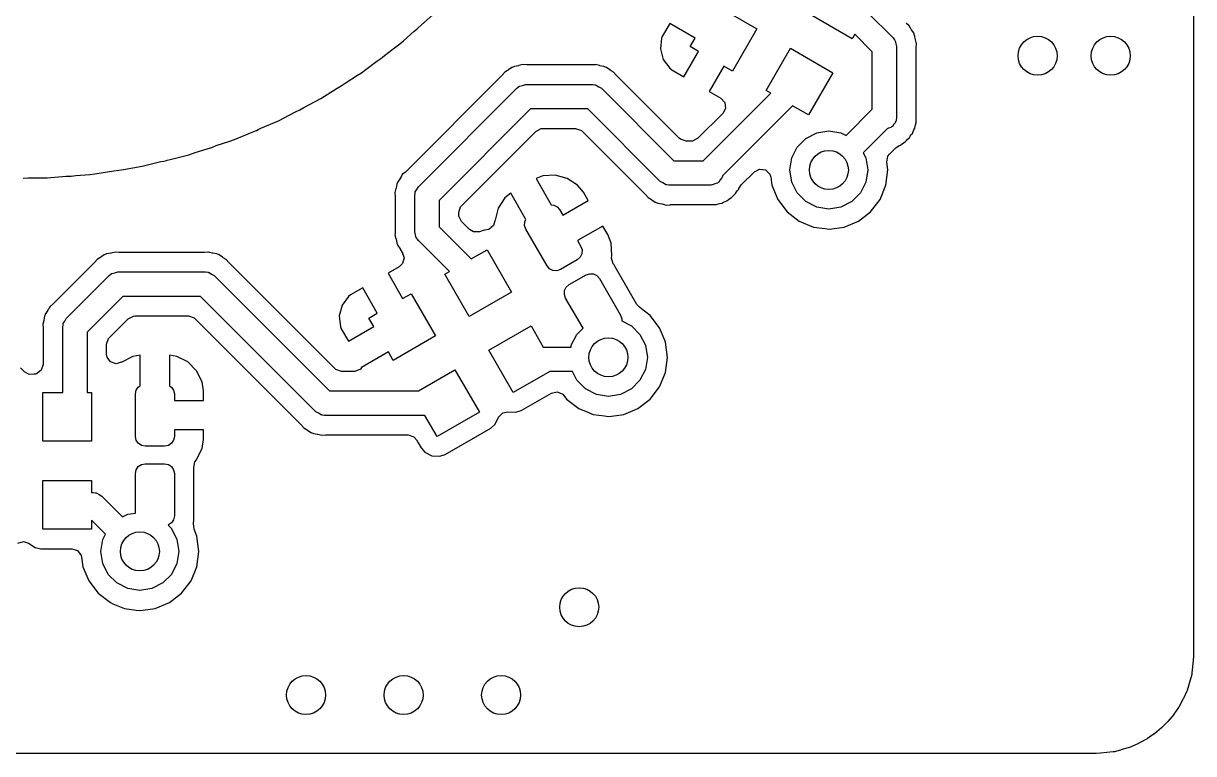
# Model space of a CAD drawing. Extents: x 2.677 to 3.622, y -2.835 to -1.89.
# Drawn here: x 3.1497 to 3.622, y -2.8346 to -2.5401 of the extents above; entities that cross this region are included whole.
import ezdxf

# ---------------------------------------------------------------- set-up
doc = ezdxf.new("R2010")
doc.units = 0
doc.header["$MEASUREMENT"] = 0
doc.layers.add('BLACK', color=7, linetype='CONTINUOUS')

msp = doc.modelspace()

# ---------------------------------------------------------------- linework, layer by layer
at = {"layer": 'BLACK', "linetype": 'CONTINUOUS'}
for p, q in [((3.62203, -1.92922), (3.62203, -2.79519)), ((3.31032, -2.5407), (3.31612, -2.53556)), ((3.42866, -2.53241), (3.44571, -2.54225)), ((3.48427, -2.54633), (3.46722, -2.53649)), ((3.49042, -2.53568), (3.50072, -2.54598)), ((3.30892, -2.54204), (3.31032, -2.5407)), ((3.41056, -2.54014), (3.40771, -2.54508)), ((3.42079, -2.54605), (3.41056, -2.54014)), ((3.50611, -2.54017), (3.50597, -2.54006)), ((3.50721, -2.5411), (3.50611, -2.54017)), ((3.50776, -2.54204), (3.50721, -2.5411)), ((3.50721, -2.5411), (3.50721, -2.5411)), ((3.30313, -2.54707), (3.30743, -2.54326)), ((3.30743, -2.54326), (3.30847, -2.54241)), ((3.30847, -2.54241), (3.30892, -2.54204)), ((3.30892, -2.54204), (3.30892, -2.54204)), ((3.30892, -2.54204), (3.30892, -2.54204)), ((3.40771, -2.54508), (3.40731, -2.54599)), ((3.44571, -2.54225), (3.43587, -2.5593)), ((3.48532, -2.5445), (3.48427, -2.54633)), ((3.49232, -2.5515), (3.48532, -2.5445)), ((3.50802, -2.5425), (3.50776, -2.54204)), ((3.50811, -2.54264), (3.50802, -2.5425)), ((3.50904, -2.54396), (3.50811, -2.54264)), ((3.50905, -2.54402), (3.50904, -2.54396)), ((3.50904, -2.54396), (3.50904, -2.54396)), ((3.50904, -2.54396), (3.50904, -2.54396)), ((3.50944, -2.54496), (3.50905, -2.54402)), ((3.50947, -2.54501), (3.50944, -2.54496)), ((3.50956, -2.54551), (3.50947, -2.54501)), ((3.50975, -2.5466), (3.50956, -2.54551)), ((3.29543, -2.55305), (3.29899, -2.55038)), ((3.29899, -2.55038), (3.30163, -2.5484)), ((3.30163, -2.5484), (3.30313, -2.54707)), ((3.30163, -2.5484), (3.30163, -2.5484)), ((3.30163, -2.5484), (3.30163, -2.5484)), ((3.40731, -2.54599), (3.40684, -2.55038)), ((3.40684, -2.55038), (3.40684, -2.55038)), ((3.40684, -2.55038), (3.40798, -2.55465)), ((3.40731, -2.54599), (3.40731, -2.54599)), ((3.41882, -2.54946), (3.42079, -2.54605)), ((3.42223, -2.55143), (3.41882, -2.54946)), ((3.44951, -2.56717), (3.45935, -2.55013)), ((3.45935, -2.55013), (3.4764, -2.55997)), ((3.50072, -2.54598), (3.50125, -2.54669)), ((3.50125, -2.54669), (3.50138, -2.5468)), ((3.50138, -2.5468), (3.50141, -2.5469)), ((3.50141, -2.5469), (3.50156, -2.5471)), ((3.50156, -2.5471), (3.50182, -2.54829)), ((3.50182, -2.54829), (3.50217, -2.54946)), ((3.50217, -2.54946), (3.50217, -2.57795)), ((3.50979, -2.54677), (3.50975, -2.5466)), ((3.51021, -2.54833), (3.50979, -2.54677)), ((3.51006, -2.55011), (3.51007, -2.54994)), ((3.51006, -2.57569), (3.51006, -2.55011)), ((3.51007, -2.54994), (3.51021, -2.54833)), ((3.28796, -2.55867), (3.29235, -2.55537)), ((3.29235, -2.55537), (3.29394, -2.55427)), ((3.29394, -2.55427), (3.2946, -2.55373)), ((3.29394, -2.55427), (3.29394, -2.55427)), ((3.29394, -2.55427), (3.29394, -2.55427)), ((3.2946, -2.55373), (3.29543, -2.55305)), ((3.40798, -2.55465), (3.41059, -2.55821)), ((3.41632, -2.56165), (3.42223, -2.55143)), ((3.49232, -2.57473), (3.49232, -2.5515)), ((3.28458, -2.56102), (3.28615, -2.56003)), ((3.28615, -2.56003), (3.28796, -2.55867)), ((3.28615, -2.56003), (3.28615, -2.56003)), ((3.28615, -2.56003), (3.28615, -2.56003)), ((3.344, -2.55972), (3.34296, -2.56095)), ((3.34513, -2.55906), (3.344, -2.55972)), ((3.344, -2.55972), (3.344, -2.55972)), ((3.3454, -2.55891), (3.34513, -2.55906)), ((3.34554, -2.55882), (3.3454, -2.55891)), ((3.34686, -2.55789), (3.34554, -2.55882)), ((3.34692, -2.55788), (3.34686, -2.55789)), ((3.34686, -2.55789), (3.34686, -2.55789)), ((3.34786, -2.55749), (3.34692, -2.55788)), ((3.34791, -2.55746), (3.34786, -2.55749)), ((3.3495, -2.55718), (3.34791, -2.55746)), ((3.34791, -2.55746), (3.34791, -2.55746)), ((3.34967, -2.55714), (3.3495, -2.55718)), ((3.35123, -2.55672), (3.34967, -2.55714)), ((3.35284, -2.55686), (3.35123, -2.55672)), ((3.35123, -2.55672), (3.35123, -2.55672)), ((3.35301, -2.55687), (3.35284, -2.55686)), ((3.37888, -2.55687), (3.35301, -2.55687)), ((3.37905, -2.55686), (3.37888, -2.55687)), ((3.38049, -2.55674), (3.37905, -2.55686)), ((3.38066, -2.55672), (3.38049, -2.55674)), ((3.38119, -2.55686), (3.38066, -2.55672)), ((3.38066, -2.55672), (3.38066, -2.55672)), ((3.38222, -2.55714), (3.38119, -2.55686)), ((3.38239, -2.55718), (3.38222, -2.55714)), ((3.38398, -2.55746), (3.38239, -2.55718)), ((3.38403, -2.55749), (3.38398, -2.55746)), ((3.38497, -2.55788), (3.38403, -2.55749)), ((3.38503, -2.55789), (3.38497, -2.55788)), ((3.38635, -2.55882), (3.38503, -2.55789)), ((3.38503, -2.55789), (3.38503, -2.55789)), ((3.38649, -2.55891), (3.38635, -2.55882)), ((3.38698, -2.55919), (3.38649, -2.55891)), ((3.38789, -2.55972), (3.38698, -2.55919)), ((3.38893, -2.56095), (3.38789, -2.55972)), ((3.41059, -2.55821), (3.41059, -2.55821)), ((3.41059, -2.55821), (3.41139, -2.5588)), ((3.41139, -2.5588), (3.41632, -2.56165)), ((3.43246, -2.55733), (3.42655, -2.56756)), ((3.43587, -2.5593), (3.43246, -2.55733)), ((3.4764, -2.55997), (3.46655, -2.57702)), ((3.27801, -2.56527), (3.2796, -2.56417)), ((3.2796, -2.56417), (3.28458, -2.56102)), ((3.34284, -2.56108), (3.30399, -2.59993)), ((3.34296, -2.56095), (3.34284, -2.56108)), ((3.35119, -2.56511), (3.35236, -2.56476)), ((3.35236, -2.56476), (3.37953, -2.56476)), ((3.37953, -2.56476), (3.3804, -2.56489)), ((3.38904, -2.56108), (3.38893, -2.56095)), ((3.4144, -2.58644), (3.38904, -2.56108)), ((3.26979, -2.57037), (3.27634, -2.56623)), ((3.27634, -2.56623), (3.27801, -2.56527)), ((3.30912, -2.60597), (3.34888, -2.56621)), ((3.34888, -2.56621), (3.34959, -2.56568)), ((3.34959, -2.56568), (3.3497, -2.56554)), ((3.3497, -2.56554), (3.3498, -2.56551)), ((3.3498, -2.56551), (3.35, -2.56537)), ((3.35, -2.56537), (3.35119, -2.56511)), ((3.3804, -2.56489), (3.38057, -2.56488)), ((3.38057, -2.56488), (3.38067, -2.56493)), ((3.38067, -2.56493), (3.38091, -2.56496)), ((3.38091, -2.56496), (3.38194, -2.56562)), ((3.38194, -2.56562), (3.38301, -2.56621)), ((3.38301, -2.56621), (3.41227, -2.59547)), ((3.42409, -2.59547), (3.45133, -2.56823)), ((3.42655, -2.56756), (3.42655, -2.56756)), ((3.42655, -2.56756), (3.43121, -2.57025)), ((3.45133, -2.56823), (3.44951, -2.56717)), ((3.26126, -2.57494), (3.26293, -2.57397)), ((3.26293, -2.57397), (3.26979, -2.57037)), ((3.43121, -2.57025), (3.43282, -2.57204)), ((3.46016, -2.57332), (3.43192, -2.60156)), ((3.43282, -2.57204), (3.43307, -2.57444)), ((3.46655, -2.57702), (3.46016, -2.57332)), ((3.25265, -2.57937), (3.25951, -2.57577)), ((3.25951, -2.57577), (3.26126, -2.57494)), ((3.3544, -2.57461), (3.31752, -2.61149)), ((3.37749, -2.57461), (3.3544, -2.57461)), ((3.40676, -2.60387), (3.37749, -2.57461)), ((3.43202, -2.57638), (3.42196, -2.58644)), ((3.43307, -2.57444), (3.43202, -2.57638)), ((3.48176, -2.5853), (3.49232, -2.57473)), ((3.50217, -2.57795), (3.50197, -2.57934)), ((3.51006, -2.58021), (3.51006, -2.57569)), ((3.24197, -2.58392), (3.24336, -2.58339)), ((3.24336, -2.58339), (3.24378, -2.58323)), ((3.24378, -2.58323), (3.24439, -2.58294)), ((3.24439, -2.58294), (3.24552, -2.58241)), ((3.24552, -2.58241), (3.25265, -2.57937)), ((3.25265, -2.57937), (3.25265, -2.57937)), ((3.25265, -2.57937), (3.25265, -2.57937)), ((3.25265, -2.57937), (3.25265, -2.57937)), ((3.33753, -2.60264), (3.35653, -2.58364)), ((3.35653, -2.58364), (3.35868, -2.58255)), ((3.35868, -2.58255), (3.35928, -2.5825)), ((3.35928, -2.5825), (3.3726, -2.5825)), ((3.3726, -2.5825), (3.3749, -2.58324)), ((3.3749, -2.58324), (3.37536, -2.58364)), ((3.37536, -2.58364), (3.40072, -2.609)), ((3.46994, -2.58424), (3.4748, -2.58346)), ((3.4748, -2.58346), (3.47967, -2.58424)), ((3.49833, -2.58265), (3.48872, -2.59226)), ((3.4989, -2.58239), (3.49833, -2.58265)), ((3.4999, -2.58209), (3.4989, -2.58239)), ((3.50014, -2.58182), (3.4999, -2.58209)), ((3.50047, -2.58167), (3.50014, -2.58182)), ((3.50103, -2.58079), (3.50047, -2.58167)), ((3.50172, -2.58), (3.50103, -2.58079)), ((3.50177, -2.57964), (3.50172, -2.58)), ((3.50197, -2.57934), (3.50177, -2.57964)), ((3.50851, -2.58446), (3.50879, -2.58371)), ((3.50879, -2.58371), (3.50907, -2.58309)), ((3.50907, -2.58309), (3.50947, -2.5824)), ((3.50947, -2.5824), (3.50961, -2.58162)), ((3.50961, -2.58162), (3.50979, -2.58096)), ((3.50979, -2.58096), (3.51006, -2.58021)), ((3.22749, -2.58941), (3.23298, -2.58758)), ((3.23298, -2.58758), (3.23484, -2.58696)), ((3.23484, -2.58696), (3.24197, -2.58392)), ((3.23484, -2.58696), (3.23484, -2.58696)), ((3.23484, -2.58696), (3.23484, -2.58696)), ((3.41487, -2.58683), (3.4144, -2.58644)), ((3.41716, -2.58758), (3.41487, -2.58683)), ((3.41921, -2.58758), (3.41716, -2.58758)), ((3.41982, -2.58753), (3.41921, -2.58758)), ((3.42196, -2.58644), (3.41982, -2.58753)), ((3.46206, -2.58996), (3.46555, -2.58647)), ((3.46555, -2.58647), (3.46994, -2.58424)), ((3.47967, -2.58424), (3.48176, -2.5853)), ((3.50436, -2.58871), (3.50492, -2.58832)), ((3.50492, -2.58832), (3.50561, -2.58792)), ((3.50561, -2.58792), (3.50612, -2.58731)), ((3.50612, -2.58731), (3.5066, -2.58683)), ((3.5066, -2.58683), (3.50721, -2.58632)), ((3.50721, -2.58632), (3.50761, -2.58563)), ((3.50761, -2.58563), (3.508, -2.58507)), ((3.508, -2.58507), (3.50822, -2.58481)), ((3.50822, -2.58481), (3.50851, -2.58446)), ((3.20896, -2.59494), (3.21648, -2.59309)), ((3.21648, -2.59309), (3.21904, -2.59223)), ((3.21648, -2.59309), (3.21648, -2.59309)), ((3.21648, -2.59309), (3.21648, -2.59309)), ((3.21648, -2.59309), (3.21648, -2.59309)), ((3.21904, -2.59223), (3.22383, -2.59063)), ((3.22383, -2.59063), (3.22423, -2.59052)), ((3.22423, -2.59052), (3.22569, -2.5901)), ((3.22569, -2.5901), (3.22749, -2.58941)), ((3.22569, -2.5901), (3.22569, -2.5901)), ((3.45983, -2.59435), (3.46206, -2.58996)), ((3.48872, -2.59226), (3.48978, -2.59435)), ((3.49867, -2.59369), (3.49934, -2.5928)), ((3.49934, -2.5928), (3.50183, -2.59031)), ((3.50183, -2.59031), (3.50325, -2.5894)), ((3.50325, -2.5894), (3.50375, -2.58922)), ((3.50375, -2.58922), (3.50436, -2.58871)), ((3.19004, -2.59896), (3.19769, -2.59772)), ((3.19769, -2.59772), (3.20521, -2.59586)), ((3.20521, -2.59586), (3.20636, -2.59563)), ((3.20636, -2.59563), (3.2071, -2.59548)), ((3.2071, -2.59548), (3.2077, -2.5953)), ((3.2077, -2.5953), (3.20896, -2.59494)), ((3.41227, -2.59547), (3.42409, -2.59547)), ((3.45906, -2.59921), (3.45983, -2.59435)), ((3.48978, -2.59435), (3.49055, -2.59921)), ((3.49823, -2.59606), (3.49867, -2.59369)), ((3.49865, -2.59921), (3.49823, -2.59606)), ((3.14961, -2.60246), (3.15154, -2.60238)), ((3.15154, -2.60238), (3.15928, -2.60238)), ((3.15928, -2.60238), (3.15929, -2.60238)), ((3.15929, -2.60238), (3.16701, -2.60176)), ((3.16701, -2.60176), (3.16894, -2.60168)), ((3.16894, -2.60168), (3.17086, -2.60145)), ((3.17086, -2.60145), (3.1765, -2.60099)), ((3.1765, -2.60099), (3.17858, -2.60082)), ((3.17858, -2.60082), (3.18188, -2.60029)), ((3.18188, -2.60029), (3.18623, -2.59958)), ((3.18623, -2.59958), (3.18815, -2.59935)), ((3.18815, -2.59935), (3.19004, -2.59896)), ((3.30182, -2.60248), (3.30173, -2.60263)), ((3.30188, -2.60238), (3.30182, -2.60248)), ((3.30229, -2.60168), (3.30188, -2.60238)), ((3.30263, -2.60108), (3.30229, -2.60168)), ((3.30387, -2.60005), (3.30263, -2.60108)), ((3.30263, -2.60108), (3.30263, -2.60108)), ((3.30399, -2.59993), (3.30387, -2.60005)), ((3.35941, -2.60157), (3.35661, -2.60264)), ((3.36439, -2.60131), (3.35941, -2.60157)), ((3.35941, -2.60157), (3.35941, -2.60157)), ((3.36921, -2.6026), (3.36439, -2.60131)), ((3.36439, -2.60131), (3.36439, -2.60131)), ((3.37339, -2.60532), (3.36921, -2.6026)), ((3.36921, -2.6026), (3.36921, -2.6026)), ((3.43164, -2.60244), (3.43096, -2.60323)), ((3.43169, -2.60208), (3.43164, -2.60244)), ((3.43189, -2.60178), (3.43169, -2.60208)), ((3.43192, -2.60156), (3.43189, -2.60178)), ((3.43944, -2.6052), (3.44473, -2.59992)), ((3.44473, -2.59992), (3.44687, -2.59883)), ((3.44687, -2.59883), (3.44925, -2.5992)), ((3.44925, -2.5992), (3.45095, -2.60091)), ((3.45095, -2.60091), (3.45135, -2.60217)), ((3.45135, -2.60217), (3.45177, -2.60538)), ((3.45983, -2.60408), (3.45906, -2.59921)), ((3.49055, -2.59921), (3.48978, -2.60408)), ((3.49784, -2.60538), (3.49865, -2.59921)), ((3.30005, -2.60675), (3.29964, -2.60831)), ((3.30009, -2.60659), (3.30005, -2.60675)), ((3.30037, -2.605), (3.30009, -2.60659)), ((3.3004, -2.60495), (3.30037, -2.605)), ((3.30037, -2.605), (3.30037, -2.605)), ((3.30079, -2.60401), (3.3004, -2.60495)), ((3.3008, -2.60395), (3.30079, -2.60401)), ((3.30173, -2.60263), (3.3008, -2.60395)), ((3.3008, -2.60395), (3.3008, -2.60395)), ((3.30788, -2.60806), (3.30854, -2.60704)), ((3.30854, -2.60704), (3.30912, -2.60597)), ((3.32655, -2.61362), (3.33753, -2.60264)), ((3.35661, -2.60264), (3.36277, -2.6133)), ((3.37574, -2.60822), (3.37339, -2.60532)), ((3.40783, -2.60446), (3.40676, -2.60387)), ((3.40885, -2.60512), (3.40783, -2.60446)), ((3.4091, -2.60515), (3.40885, -2.60512)), ((3.40919, -2.6052), (3.4091, -2.60515)), ((3.40937, -2.60519), (3.40919, -2.6052)), ((3.41024, -2.60531), (3.40937, -2.60519)), ((3.42717, -2.60531), (3.41024, -2.60531)), ((3.42751, -2.60521), (3.42717, -2.60531)), ((3.42787, -2.60526), (3.42751, -2.60521)), ((3.42882, -2.60483), (3.42787, -2.60526)), ((3.42983, -2.60453), (3.42882, -2.60483)), ((3.43006, -2.60426), (3.42983, -2.60453)), ((3.43039, -2.60411), (3.43006, -2.60426)), ((3.43096, -2.60323), (3.43039, -2.60411)), ((3.43792, -2.60751), (3.43843, -2.6069)), ((3.43843, -2.6069), (3.43853, -2.60663)), ((3.43843, -2.6069), (3.43843, -2.6069)), ((3.43843, -2.6069), (3.43843, -2.6069)), ((3.43853, -2.60663), (3.43944, -2.6052)), ((3.45177, -2.60538), (3.45177, -2.60538)), ((3.45177, -2.60538), (3.45415, -2.61114)), ((3.46206, -2.60847), (3.45983, -2.60408)), ((3.48978, -2.60408), (3.48754, -2.60847)), ((3.49545, -2.61114), (3.49784, -2.60538)), ((3.29964, -2.60831), (3.29964, -2.60831)), ((3.29964, -2.60831), (3.29978, -2.60992)), ((3.29978, -2.60992), (3.29978, -2.61009)), ((3.29978, -2.61009), (3.29978, -2.62356)), ((3.30768, -2.60945), (3.3078, -2.60858)), ((3.30768, -2.6242), (3.30768, -2.60945)), ((3.30779, -2.6084), (3.30784, -2.60831)), ((3.3078, -2.60858), (3.30779, -2.6084)), ((3.30784, -2.60831), (3.30788, -2.60806)), ((3.31752, -2.61149), (3.31752, -2.62217)), ((3.34406, -2.61043), (3.34134, -2.61462)), ((3.34639, -2.60855), (3.34406, -2.61043)), ((3.35254, -2.6192), (3.34639, -2.60855)), ((3.36746, -2.6175), (3.37769, -2.61159)), ((3.37769, -2.61159), (3.37574, -2.60822)), ((3.40072, -2.609), (3.40083, -2.60912)), ((3.40083, -2.60912), (3.40186, -2.61035)), ((3.40186, -2.61035), (3.40187, -2.61036)), ((3.40187, -2.61036), (3.40327, -2.61117)), ((3.40327, -2.61117), (3.40341, -2.61126)), ((3.40341, -2.61126), (3.40474, -2.61219)), ((3.43231, -2.61222), (3.43292, -2.61194)), ((3.43292, -2.61194), (3.43367, -2.61166)), ((3.43367, -2.61166), (3.43428, -2.61115)), ((3.43428, -2.61115), (3.43484, -2.61076)), ((3.43484, -2.61076), (3.43553, -2.61036)), ((3.43553, -2.61036), (3.43604, -2.60975)), ((3.43604, -2.60975), (3.43652, -2.60927)), ((3.43652, -2.60927), (3.43713, -2.60876)), ((3.43713, -2.60876), (3.43753, -2.60807)), ((3.43753, -2.60807), (3.43792, -2.60751)), ((3.45415, -2.61114), (3.45415, -2.61114)), ((3.45415, -2.61114), (3.45794, -2.61607)), ((3.46555, -2.61195), (3.46206, -2.60847)), ((3.46994, -2.61419), (3.46555, -2.61195)), ((3.48406, -2.61195), (3.47967, -2.61419)), ((3.48754, -2.60847), (3.48406, -2.61195)), ((3.49166, -2.61607), (3.49545, -2.61114)), ((3.32541, -2.61637), (3.32616, -2.61408)), ((3.32541, -2.61728), (3.32541, -2.61637)), ((3.32616, -2.61408), (3.32655, -2.61362)), ((3.34134, -2.61462), (3.34005, -2.61944)), ((3.34134, -2.61462), (3.34134, -2.61462)), ((3.36277, -2.6133), (3.36374, -2.61336)), ((3.36374, -2.61336), (3.36512, -2.61404)), ((3.36512, -2.61404), (3.36614, -2.6152)), ((3.36614, -2.6152), (3.36746, -2.6175)), ((3.40474, -2.61219), (3.40474, -2.61219)), ((3.40474, -2.61219), (3.40474, -2.61219)), ((3.40474, -2.61219), (3.40479, -2.6122)), ((3.40479, -2.6122), (3.40573, -2.61259)), ((3.40573, -2.61259), (3.40576, -2.6126)), ((3.40576, -2.6126), (3.40579, -2.61262)), ((3.40579, -2.61262), (3.40738, -2.6129)), ((3.40738, -2.6129), (3.40754, -2.61294)), ((3.40754, -2.61294), (3.4091, -2.61336)), ((3.4091, -2.61336), (3.41071, -2.61322)), ((3.41071, -2.61322), (3.41088, -2.61321)), ((3.41088, -2.61321), (3.42942, -2.61321)), ((3.42942, -2.61321), (3.43017, -2.61294)), ((3.43017, -2.61294), (3.43083, -2.61276)), ((3.43083, -2.61276), (3.43162, -2.61262)), ((3.43162, -2.61262), (3.43231, -2.61222)), ((3.45794, -2.61607), (3.45794, -2.61607)), ((3.45794, -2.61607), (3.46288, -2.61986)), ((3.4748, -2.61496), (3.46994, -2.61419)), ((3.47967, -2.61419), (3.4748, -2.61496)), ((3.48673, -2.61986), (3.49166, -2.61607)), ((3.32546, -2.61789), (3.32541, -2.61728)), ((3.32655, -2.62004), (3.32546, -2.61789)), ((3.32834, -2.62182), (3.32655, -2.62004)), ((3.33994, -2.61973), (3.33942, -2.62168)), ((3.34002, -2.61974), (3.33994, -2.61973)), ((3.34005, -2.61944), (3.34002, -2.61974)), ((3.352, -2.62162), (3.3521, -2.62008)), ((3.3521, -2.62008), (3.35254, -2.6192)), ((3.46288, -2.61986), (3.46288, -2.61986)), ((3.46288, -2.61986), (3.46288, -2.61986)), ((3.46288, -2.61986), (3.46863, -2.62225)), ((3.48097, -2.62225), (3.48673, -2.61986)), ((3.29968, -2.62486), (3.29964, -2.62534)), ((3.29964, -2.62534), (3.30005, -2.6269)), ((3.29978, -2.62373), (3.29968, -2.62486)), ((3.29978, -2.62356), (3.29978, -2.62373)), ((3.30802, -2.62537), (3.30768, -2.6242)), ((3.30828, -2.62656), (3.30802, -2.62537)), ((3.31752, -2.62217), (3.33046, -2.63511)), ((3.32972, -2.62321), (3.32834, -2.62182)), ((3.33132, -2.62417), (3.32972, -2.62321)), ((3.33373, -2.62414), (3.33132, -2.62417)), ((3.3352, -2.62365), (3.33373, -2.62414)), ((3.33581, -2.62344), (3.3352, -2.62365)), ((3.3359, -2.62344), (3.33581, -2.62344)), ((3.33581, -2.62344), (3.33581, -2.62344)), ((3.33581, -2.62344), (3.33581, -2.62344)), ((3.33755, -2.62319), (3.3359, -2.62344)), ((3.33942, -2.62168), (3.33755, -2.62319)), ((3.3525, -2.62307), (3.352, -2.62162)), ((3.36106, -2.6379), (3.3525, -2.62307)), ((3.3836, -2.62182), (3.37337, -2.62773)), ((3.38555, -2.6252), (3.3836, -2.62182)), ((3.38688, -2.62868), (3.38555, -2.6252)), ((3.38555, -2.6252), (3.38555, -2.6252)), ((3.46863, -2.62225), (3.46863, -2.62225)), ((3.46863, -2.62225), (3.47326, -2.62286)), ((3.47326, -2.62286), (3.4748, -2.62306)), ((3.4748, -2.62306), (3.47604, -2.6229)), ((3.4748, -2.62306), (3.4748, -2.62306)), ((3.4748, -2.62306), (3.4748, -2.62306)), ((3.47604, -2.6229), (3.48097, -2.62225)), ((3.30005, -2.6269), (3.30009, -2.62707)), ((3.30009, -2.62707), (3.30037, -2.62866)), ((3.30037, -2.62866), (3.3004, -2.62871)), ((3.3004, -2.62871), (3.30079, -2.62965)), ((3.30079, -2.62965), (3.3008, -2.6297)), ((3.3008, -2.6297), (3.3008, -2.6297)), ((3.3008, -2.6297), (3.30173, -2.63103)), ((3.30843, -2.62676), (3.30828, -2.62656)), ((3.30846, -2.62687), (3.30843, -2.62676)), ((3.30859, -2.62698), (3.30846, -2.62687)), ((3.30912, -2.62768), (3.30859, -2.62698)), ((3.32164, -2.64021), (3.30912, -2.62768)), ((3.37337, -2.62773), (3.3747, -2.63003)), ((3.3747, -2.63003), (3.37519, -2.63148)), ((3.38715, -2.63366), (3.38688, -2.62868)), ((3.38688, -2.62868), (3.38688, -2.62868)), ((3.17943, -2.63531), (3.17839, -2.63654)), ((3.18051, -2.63469), (3.17943, -2.63531)), ((3.18083, -2.6345), (3.18051, -2.63469)), ((3.18097, -2.63441), (3.18083, -2.6345)), ((3.1823, -2.63348), (3.18097, -2.63441)), ((3.18235, -2.63347), (3.1823, -2.63348)), ((3.1823, -2.63348), (3.1823, -2.63348)), ((3.18329, -2.63308), (3.18235, -2.63347)), ((3.18334, -2.63305), (3.18329, -2.63308)), ((3.18493, -2.63277), (3.18334, -2.63305)), ((3.18334, -2.63305), (3.18334, -2.63305)), ((3.1851, -2.63273), (3.18493, -2.63277)), ((3.18666, -2.63231), (3.1851, -2.63273)), ((3.18827, -2.63245), (3.18666, -2.63231)), ((3.18666, -2.63231), (3.18666, -2.63231)), ((3.18844, -2.63246), (3.18827, -2.63245)), ((3.22258, -2.63246), (3.18844, -2.63246)), ((3.22275, -2.63245), (3.22258, -2.63246)), ((3.22419, -2.63233), (3.22275, -2.63245)), ((3.22436, -2.63231), (3.22419, -2.63233)), ((3.22489, -2.63245), (3.22436, -2.63231)), ((3.22436, -2.63231), (3.22436, -2.63231)), ((3.22592, -2.63273), (3.22489, -2.63245)), ((3.22609, -2.63277), (3.22592, -2.63273)), ((3.22768, -2.63305), (3.22609, -2.63277)), ((3.22773, -2.63308), (3.22768, -2.63305)), ((3.22867, -2.63347), (3.22773, -2.63308)), ((3.22873, -2.63348), (3.22867, -2.63347)), ((3.23005, -2.63441), (3.22873, -2.63348)), ((3.22873, -2.63348), (3.22873, -2.63348)), ((3.23019, -2.6345), (3.23005, -2.63441)), ((3.23036, -2.6346), (3.23019, -2.6345)), ((3.23159, -2.63531), (3.23036, -2.6346)), ((3.23263, -2.63654), (3.23159, -2.63531)), ((3.30173, -2.63103), (3.30182, -2.63117)), ((3.30182, -2.63117), (3.30259, -2.63251)), ((3.30259, -2.63251), (3.3028, -2.63286)), ((3.3028, -2.63286), (3.30269, -2.63293)), ((3.30269, -2.63293), (3.30336, -2.6346)), ((3.30336, -2.6346), (3.30277, -2.63693)), ((3.33046, -2.63511), (3.33686, -2.63142)), ((3.33686, -2.63142), (3.3467, -2.64847)), ((3.37326, -2.63541), (3.36644, -2.63934)), ((3.37441, -2.63439), (3.37326, -2.63541)), ((3.37509, -2.63302), (3.37441, -2.63439)), ((3.37519, -2.63148), (3.37509, -2.63302)), ((3.38701, -2.63474), (3.38714, -2.63369)), ((3.38777, -2.63703), (3.38701, -2.63474)), ((3.38714, -2.63369), (3.38715, -2.63366)), ((3.38715, -2.63366), (3.38715, -2.63366)), ((3.17828, -2.63667), (3.16187, -2.65308)), ((3.17839, -2.63654), (3.17828, -2.63667)), ((3.18663, -2.6407), (3.1878, -2.64035)), ((3.1878, -2.64035), (3.22323, -2.64035)), ((3.22323, -2.64035), (3.2241, -2.64048)), ((3.23275, -2.63667), (3.23263, -2.63654)), ((3.25413, -2.65805), (3.23275, -2.63667)), ((3.30142, -2.63824), (3.29686, -2.64087)), ((3.30277, -2.63693), (3.30142, -2.63824)), ((3.31981, -2.64126), (3.32164, -2.64021)), ((3.36207, -2.63906), (3.36106, -2.6379)), ((3.36345, -2.63974), (3.36207, -2.63906)), ((3.36498, -2.63984), (3.36345, -2.63974)), ((3.36644, -2.63934), (3.36498, -2.63984)), ((3.38813, -2.63751), (3.38777, -2.63703)), ((3.38859, -2.6383), (3.38813, -2.63751)), ((3.39735, -2.65347), (3.38859, -2.6383)), ((3.16699, -2.65912), (3.18432, -2.6418)), ((3.18432, -2.6418), (3.18502, -2.64127)), ((3.18502, -2.64127), (3.18513, -2.64114)), ((3.18513, -2.64114), (3.18524, -2.64111)), ((3.18524, -2.64111), (3.18544, -2.64096)), ((3.18544, -2.64096), (3.18663, -2.6407)), ((3.2241, -2.64048), (3.22427, -2.64047)), ((3.22427, -2.64047), (3.22437, -2.64052)), ((3.22437, -2.64052), (3.22461, -2.64055)), ((3.22461, -2.64055), (3.22564, -2.64121)), ((3.22564, -2.64121), (3.22671, -2.6418)), ((3.22671, -2.6418), (3.27326, -2.68834)), ((3.29686, -2.64087), (3.30276, -2.6511)), ((3.32965, -2.65831), (3.31981, -2.64126)), ((3.36998, -2.64548), (3.3768, -2.64154)), ((3.3768, -2.64154), (3.37826, -2.64105)), ((3.37826, -2.64105), (3.37979, -2.64115)), ((3.37979, -2.64115), (3.38117, -2.64183)), ((3.38117, -2.64183), (3.38218, -2.64298)), ((3.38218, -2.64298), (3.39074, -2.65782)), ((3.28169, -2.64963), (3.28089, -2.65022)), ((3.28663, -2.64678), (3.28169, -2.64963)), ((3.29253, -2.65701), (3.28663, -2.64678)), ((3.30276, -2.6511), (3.30617, -2.64913)), ((3.30617, -2.64913), (3.31602, -2.66618)), ((3.3467, -2.64847), (3.32965, -2.65831)), ((3.36805, -2.6494), (3.36815, -2.64787)), ((3.36854, -2.65086), (3.36805, -2.6494)), ((3.36815, -2.64787), (3.36883, -2.64649)), ((3.36883, -2.64649), (3.36998, -2.64548)), ((3.1605, -2.65423), (3.16015, -2.65485)), ((3.16174, -2.6532), (3.1605, -2.65423)), ((3.1605, -2.65423), (3.1605, -2.65423)), ((3.16187, -2.65308), (3.16174, -2.6532)), ((3.18983, -2.6502), (3.17539, -2.66464)), ((3.22119, -2.6502), (3.18983, -2.6502)), ((3.26774, -2.69675), (3.22119, -2.6502)), ((3.27829, -2.65379), (3.27715, -2.65805)), ((3.28089, -2.65022), (3.27829, -2.65379)), ((3.27829, -2.65379), (3.27829, -2.65379)), ((3.37558, -2.66305), (3.36854, -2.65086)), ((3.39835, -2.65461), (3.39735, -2.65347)), ((3.15824, -2.65815), (3.15796, -2.65974)), ((3.15827, -2.6581), (3.15824, -2.65815)), ((3.15824, -2.65815), (3.15824, -2.65815)), ((3.15866, -2.65716), (3.15827, -2.6581)), ((3.15868, -2.6571), (3.15866, -2.65716)), ((3.15961, -2.65578), (3.15868, -2.6571)), ((3.15868, -2.6571), (3.15868, -2.6571)), ((3.1597, -2.65563), (3.15961, -2.65578)), ((3.15982, -2.65542), (3.1597, -2.65563)), ((3.16015, -2.65485), (3.15982, -2.65542)), ((3.16641, -2.66019), (3.16699, -2.65912)), ((3.18443, -2.66676), (3.19196, -2.65923)), ((3.19196, -2.65923), (3.19411, -2.65814)), ((3.19411, -2.65814), (3.19472, -2.65809)), ((3.19472, -2.65809), (3.21631, -2.65809)), ((3.21631, -2.65809), (3.2186, -2.65883)), ((3.2186, -2.65883), (3.21906, -2.65923)), ((3.21906, -2.65923), (3.2617, -2.70187)), ((3.27538, -2.67931), (3.25413, -2.65805)), ((3.27715, -2.65805), (3.27715, -2.65805)), ((3.27715, -2.65805), (3.27762, -2.66244)), ((3.28913, -2.65898), (3.29253, -2.65701)), ((3.29109, -2.66239), (3.28913, -2.65898)), ((3.39074, -2.65782), (3.39124, -2.65927)), ((3.39124, -2.65927), (3.39118, -2.66008)), ((3.39917, -2.65524), (3.39835, -2.65461)), ((3.40269, -2.65794), (3.39917, -2.65524)), ((3.40648, -2.66288), (3.40269, -2.65794)), ((3.40269, -2.65794), (3.40269, -2.65794)), ((3.40269, -2.65794), (3.40269, -2.65794)), ((3.15793, -2.6599), (3.15751, -2.66146)), ((3.15751, -2.66146), (3.15751, -2.66146)), ((3.15751, -2.66146), (3.15765, -2.66307)), ((3.15765, -2.66307), (3.15766, -2.66324)), ((3.15766, -2.66324), (3.15766, -2.67769)), ((3.15796, -2.65974), (3.15793, -2.6599)), ((3.16555, -2.6626), (3.16568, -2.66173)), ((3.16555, -2.68898), (3.16555, -2.6626)), ((3.16566, -2.66155), (3.16572, -2.66146)), ((3.16568, -2.66173), (3.16566, -2.66155)), ((3.16572, -2.66146), (3.16575, -2.66121)), ((3.16575, -2.66121), (3.16641, -2.66019)), ((3.27762, -2.66244), (3.27762, -2.66244)), ((3.27762, -2.66244), (3.27801, -2.66336)), ((3.27801, -2.66336), (3.28087, -2.66829)), ((3.28087, -2.66829), (3.29109, -2.66239)), ((3.33753, -2.67195), (3.35458, -2.6621)), ((3.35458, -2.6621), (3.3595, -2.67063)), ((3.37309, -2.66555), (3.37558, -2.66305)), ((3.39118, -2.66008), (3.39508, -2.66206)), ((3.39508, -2.66206), (3.39857, -2.66555)), ((3.40871, -2.66827), (3.40648, -2.66288)), ((3.40648, -2.66288), (3.40648, -2.66288)), ((3.17539, -2.66464), (3.17539, -2.68898)), ((3.18329, -2.66952), (3.18403, -2.66723)), ((3.18403, -2.66723), (3.18443, -2.66676)), ((3.28087, -2.66829), (3.28087, -2.66829)), ((3.31602, -2.66618), (3.29897, -2.67602)), ((3.37085, -2.66994), (3.37309, -2.66555)), ((3.39857, -2.66555), (3.4008, -2.66994)), ((3.40886, -2.66863), (3.40871, -2.66827)), ((3.40967, -2.6748), (3.40886, -2.66863)), ((3.18329, -2.67349), (3.18329, -2.66952)), ((3.297, -2.67261), (3.28619, -2.67886)), ((3.29897, -2.67602), (3.297, -2.67261)), ((3.34737, -2.68899), (3.33753, -2.67195)), ((3.3595, -2.67063), (3.37074, -2.67063)), ((3.37074, -2.67063), (3.37085, -2.66994)), ((3.4008, -2.66994), (3.40157, -2.6748)), ((3.15766, -2.67769), (3.15691, -2.67999)), ((3.18348, -2.6747), (3.18329, -2.67349)), ((3.18489, -2.67665), (3.18348, -2.6747)), ((3.18718, -2.67739), (3.18489, -2.67665)), ((3.18915, -2.67675), (3.18718, -2.67739)), ((3.18917, -2.67681), (3.18915, -2.67675)), ((3.19389, -2.6744), (3.18917, -2.67681)), ((3.19685, -2.67393), (3.19389, -2.6744)), ((3.19389, -2.6744), (3.19389, -2.6744)), ((3.19685, -2.68624), (3.19685, -2.67393)), ((3.21162, -2.6744), (3.20866, -2.67393)), ((3.20866, -2.67393), (3.20866, -2.68624)), ((3.21606, -2.67667), (3.21162, -2.6744)), ((3.21162, -2.6744), (3.21162, -2.6744)), ((3.21959, -2.6802), (3.21606, -2.67667)), ((3.40157, -2.6748), (3.4008, -2.67967)), ((3.40886, -2.68097), (3.40967, -2.6748)), ((3.15015, -2.6807), (3.14852, -2.67906)), ((3.152, -2.68173), (3.15015, -2.6807)), ((3.15401, -2.68157), (3.152, -2.68173)), ((3.15402, -2.68162), (3.15401, -2.68157)), ((3.15452, -2.68152), (3.15402, -2.68162)), ((3.15496, -2.6814), (3.15452, -2.68152)), ((3.15691, -2.67999), (3.15496, -2.6814)), ((3.22186, -2.68464), (3.21959, -2.6802)), ((3.27585, -2.67971), (3.27538, -2.67931)), ((3.27814, -2.68045), (3.27585, -2.67971)), ((3.28326, -2.68045), (3.27814, -2.68045)), ((3.28347, -2.68045), (3.28326, -2.68045)), ((3.28572, -2.67958), (3.28347, -2.68045)), ((3.28619, -2.67886), (3.28572, -2.67958)), ((3.30913, -2.68834), (3.32389, -2.67982)), ((3.32389, -2.67982), (3.33373, -2.69687)), ((3.36213, -2.68047), (3.34737, -2.68899)), ((3.37126, -2.68047), (3.36213, -2.68047)), ((3.37309, -2.68406), (3.37126, -2.68047)), ((3.4008, -2.67967), (3.39857, -2.68406)), ((3.40648, -2.68673), (3.40886, -2.68097)), ((3.19518, -2.68806), (3.19603, -2.68678)), ((3.19603, -2.68678), (3.19685, -2.68624)), ((3.20866, -2.68624), (3.20948, -2.68678)), ((3.20948, -2.68678), (3.21033, -2.68806)), ((3.22244, -2.68833), (3.22186, -2.68464)), ((3.22186, -2.68464), (3.22186, -2.68464)), ((3.37657, -2.68754), (3.37309, -2.68406)), ((3.38096, -2.68978), (3.37657, -2.68754)), ((3.39508, -2.68754), (3.39069, -2.68978)), ((3.39857, -2.68406), (3.39508, -2.68754)), ((3.40269, -2.69166), (3.40648, -2.68673)), ((3.15748, -2.70866), (3.15748, -2.68898)), ((3.15748, -2.68898), (3.16555, -2.68898)), ((3.17539, -2.68898), (3.17717, -2.68898)), ((3.17717, -2.68898), (3.17717, -2.70866)), ((3.19488, -2.68957), (3.19518, -2.68806)), ((3.19488, -2.70669), (3.19488, -2.68957)), ((3.21033, -2.68806), (3.21063, -2.68957)), ((3.21063, -2.68957), (3.21063, -2.69222)), ((3.21063, -2.69222), (3.22244, -2.69222)), ((3.22244, -2.69222), (3.22244, -2.68833)), ((3.22244, -2.68833), (3.22244, -2.68833)), ((3.22244, -2.69222), (3.22244, -2.69222)), ((3.27326, -2.68834), (3.30913, -2.68834)), ((3.35064, -2.69622), (3.3628, -2.6892)), ((3.3628, -2.6892), (3.36516, -2.6887)), ((3.36516, -2.6887), (3.36736, -2.68968)), ((3.36736, -2.68968), (3.36784, -2.6902)), ((3.36784, -2.6902), (3.36897, -2.69166)), ((3.36897, -2.69166), (3.36897, -2.69166)), ((3.36897, -2.69166), (3.36897, -2.69166)), ((3.36897, -2.69166), (3.3739, -2.69545)), ((3.38583, -2.69055), (3.38096, -2.68978)), ((3.39069, -2.68978), (3.38583, -2.69055)), ((3.39775, -2.69545), (3.40269, -2.69166)), ((3.26881, -2.69733), (3.26774, -2.69675)), ((3.33373, -2.69687), (3.31668, -2.70671)), ((3.3432, -2.69721), (3.34527, -2.69677)), ((3.34527, -2.69677), (3.34529, -2.69677)), ((3.34529, -2.69677), (3.34529, -2.69677)), ((3.34529, -2.69677), (3.34842, -2.69697)), ((3.34842, -2.69697), (3.35064, -2.69622)), ((3.3739, -2.69545), (3.3739, -2.69545)), ((3.3739, -2.69545), (3.3739, -2.69545)), ((3.3739, -2.69545), (3.37757, -2.69697)), ((3.37757, -2.69697), (3.37966, -2.69784)), ((3.392, -2.69784), (3.39775, -2.69545)), ((3.26983, -2.69799), (3.26881, -2.69733)), ((3.27008, -2.69802), (3.26983, -2.69799)), ((3.27017, -2.69807), (3.27008, -2.69802)), ((3.27035, -2.69806), (3.27017, -2.69807)), ((3.27122, -2.69819), (3.27035, -2.69806)), ((3.31176, -2.69819), (3.27122, -2.69819)), ((3.31668, -2.70671), (3.31176, -2.69819)), ((3.33835, -2.70332), (3.34012, -2.70177)), ((3.34012, -2.70177), (3.34151, -2.69895)), ((3.34151, -2.69895), (3.34152, -2.69893)), ((3.34151, -2.69895), (3.34151, -2.69895)), ((3.34152, -2.69893), (3.3432, -2.69721)), ((3.37966, -2.69784), (3.38428, -2.69845)), ((3.38428, -2.69845), (3.38583, -2.69865)), ((3.38583, -2.69865), (3.38706, -2.69849)), ((3.38583, -2.69865), (3.38583, -2.69865)), ((3.38583, -2.69865), (3.38583, -2.69865)), ((3.38706, -2.69849), (3.392, -2.69784)), ((3.22244, -2.70404), (3.21063, -2.70404)), ((3.21063, -2.70404), (3.21063, -2.70669)), ((3.22244, -2.70793), (3.22244, -2.70404)), ((3.22244, -2.70404), (3.22244, -2.70404)), ((3.2617, -2.70187), (3.26182, -2.702)), ((3.26182, -2.702), (3.26285, -2.70323)), ((3.26285, -2.70323), (3.26425, -2.70404)), ((3.26425, -2.70404), (3.2644, -2.70413)), ((3.2644, -2.70413), (3.26572, -2.70506)), ((3.26572, -2.70506), (3.26578, -2.70507)), ((3.26578, -2.70507), (3.26672, -2.70546)), ((3.26672, -2.70546), (3.26677, -2.70549)), ((3.26677, -2.70549), (3.26836, -2.70577)), ((3.26836, -2.70577), (3.26852, -2.70581)), ((3.26852, -2.70581), (3.27008, -2.70623)), ((3.27008, -2.70623), (3.27169, -2.70609)), ((3.27169, -2.70609), (3.27186, -2.70608)), ((3.27186, -2.70608), (3.30496, -2.70608)), ((3.30496, -2.70608), (3.30725, -2.70682)), ((3.31996, -2.71394), (3.33835, -2.70332)), ((3.17717, -2.70866), (3.15748, -2.70866)), ((3.19518, -2.7082), (3.19488, -2.70669)), ((3.19603, -2.70948), (3.19518, -2.7082)), ((3.19731, -2.71033), (3.19603, -2.70948)), ((3.19882, -2.71063), (3.19731, -2.71033)), ((3.20669, -2.71063), (3.19882, -2.71063)), ((3.2082, -2.71033), (3.20669, -2.71063)), ((3.20948, -2.70948), (3.2082, -2.71033)), ((3.21033, -2.7082), (3.20948, -2.70948)), ((3.21063, -2.70669), (3.21033, -2.7082)), ((3.22186, -2.71162), (3.22244, -2.70793)), ((3.30725, -2.70682), (3.30833, -2.70803)), ((3.30833, -2.70803), (3.30905, -2.70928)), ((3.30905, -2.70928), (3.31024, -2.71133)), ((3.21959, -2.71606), (3.22186, -2.71162)), ((3.22186, -2.71162), (3.22186, -2.71162)), ((3.31024, -2.71133), (3.31024, -2.71133)), ((3.31024, -2.71133), (3.31178, -2.7131)), ((3.31178, -2.7131), (3.3146, -2.71448)), ((3.3146, -2.71448), (3.31773, -2.71469)), ((3.31773, -2.71469), (3.31996, -2.71394)), ((3.19488, -2.72165), (3.19518, -2.72015)), ((3.19518, -2.72015), (3.19603, -2.71887)), ((3.19603, -2.71887), (3.19731, -2.71802)), ((3.19731, -2.71802), (3.19882, -2.71772)), ((3.19882, -2.71772), (3.20669, -2.71772)), ((3.20669, -2.71772), (3.2082, -2.71802)), ((3.2082, -2.71802), (3.20948, -2.71887)), ((3.20948, -2.71887), (3.21033, -2.72015)), ((3.21033, -2.72015), (3.21063, -2.72165)), ((3.21845, -2.71929), (3.21893, -2.71693)), ((3.21852, -2.71989), (3.21845, -2.71929)), ((3.21852, -2.74055), (3.21852, -2.71989)), ((3.21893, -2.71693), (3.21957, -2.71609)), ((3.21957, -2.71609), (3.21959, -2.71606)), ((3.15748, -2.74409), (3.15748, -2.72441)), ((3.15748, -2.72441), (3.17717, -2.72441)), ((3.17717, -2.72441), (3.17717, -2.72933)), ((3.19488, -2.73762), (3.19488, -2.72165)), ((3.21063, -2.72165), (3.21063, -2.73878)), ((3.17717, -2.72933), (3.17787, -2.72933)), ((3.17787, -2.72933), (3.17874, -2.72946)), ((3.17874, -2.72946), (3.17892, -2.72944)), ((3.17892, -2.72944), (3.17901, -2.72949)), ((3.17901, -2.72949), (3.17926, -2.72953)), ((3.17926, -2.72953), (3.18028, -2.73019)), ((3.18028, -2.73019), (3.18135, -2.73077)), ((3.18135, -2.73077), (3.18974, -2.73917)), ((3.18974, -2.73917), (3.19183, -2.7381)), ((3.19183, -2.7381), (3.19488, -2.73762)), ((3.21063, -2.73878), (3.21033, -2.74029)), ((3.17717, -2.74409), (3.15748, -2.74409)), ((3.18279, -2.74612), (3.17717, -2.7405)), ((3.17717, -2.7405), (3.17717, -2.74409)), ((3.2082, -2.74242), (3.20806, -2.74244)), ((3.20806, -2.74244), (3.20944, -2.74382)), ((3.20948, -2.74156), (3.2082, -2.74242)), ((3.20944, -2.74382), (3.21168, -2.74821)), ((3.21033, -2.74029), (3.20948, -2.74156)), ((3.21837, -2.74168), (3.2184, -2.74156)), ((3.21838, -2.74178), (3.21837, -2.74168)), ((3.21838, -2.74183), (3.21838, -2.74178)), ((3.21856, -2.74408), (3.21838, -2.74183)), ((3.21838, -2.74183), (3.21838, -2.74183)), ((3.2184, -2.74156), (3.21841, -2.74154)), ((3.21841, -2.74154), (3.21852, -2.74055)), ((3.21841, -2.74154), (3.21841, -2.74154)), ((3.21973, -2.74691), (3.21856, -2.74408)), ((3.18095, -2.75308), (3.18172, -2.74821)), ((3.18172, -2.74821), (3.18279, -2.74612)), ((3.21168, -2.74821), (3.21245, -2.75308)), ((3.22054, -2.75308), (3.21973, -2.74691)), ((3.14744, -2.74977), (3.14976, -2.74912)), ((3.14976, -2.74912), (3.15177, -2.74977)), ((3.15177, -2.74977), (3.15179, -2.74979)), ((3.15179, -2.74979), (3.15179, -2.74979)), ((3.15179, -2.74979), (3.1544, -2.75153)), ((3.1544, -2.75153), (3.15615, -2.75188)), ((3.15615, -2.75188), (3.1567, -2.75199)), ((3.1567, -2.75199), (3.1567, -2.75199)), ((3.1567, -2.75199), (3.1567, -2.75199)), ((3.1567, -2.75199), (3.16929, -2.75199)), ((3.16929, -2.75199), (3.17158, -2.75273)), ((3.17158, -2.75273), (3.173, -2.75468)), ((3.18172, -2.75795), (3.18095, -2.75308)), ((3.21245, -2.75308), (3.21168, -2.75795)), ((3.21973, -2.75925), (3.22054, -2.75308)), ((3.173, -2.75468), (3.17316, -2.75538)), ((3.17316, -2.75538), (3.17367, -2.75925)), ((3.18396, -2.76234), (3.18172, -2.75795)), ((3.21168, -2.75795), (3.20944, -2.76234)), ((3.17367, -2.75925), (3.17367, -2.75925)), ((3.17367, -2.75925), (3.17605, -2.765)), ((3.18744, -2.76582), (3.18396, -2.76234)), ((3.20944, -2.76234), (3.20596, -2.76582)), ((3.21735, -2.765), (3.21973, -2.75925)), ((3.17605, -2.765), (3.17605, -2.765)), ((3.17605, -2.765), (3.17984, -2.76994)), ((3.19183, -2.76806), (3.18744, -2.76582)), ((3.20596, -2.76582), (3.20157, -2.76806)), ((3.21356, -2.76994), (3.21735, -2.765)), ((3.17984, -2.76994), (3.17984, -2.76994)), ((3.17984, -2.76994), (3.18478, -2.77373)), ((3.1967, -2.76883), (3.19183, -2.76806)), ((3.20157, -2.76806), (3.1967, -2.76883)), ((3.20862, -2.77373), (3.21356, -2.76994)), ((3.18478, -2.77373), (3.18478, -2.77373)), ((3.18478, -2.77373), (3.18478, -2.77373)), ((3.18478, -2.77373), (3.18581, -2.77416)), ((3.18581, -2.77416), (3.19053, -2.77611)), ((3.19053, -2.77611), (3.19516, -2.77672)), ((3.19516, -2.77672), (3.1967, -2.77692)), ((3.1967, -2.77692), (3.19793, -2.77676)), ((3.1967, -2.77692), (3.1967, -2.77692)), ((3.1967, -2.77692), (3.1967, -2.77692)), ((3.19793, -2.77676), (3.20287, -2.77611)), ((3.20287, -2.77611), (3.20862, -2.77373)), ((3.62202, -2.79536), (3.62187, -2.79706)), ((3.62203, -2.79519), (3.62202, -2.79536)), ((3.62187, -2.79706), (3.62137, -2.80212)), ((3.62054, -2.80545), (3.6194, -2.80918)), ((3.62066, -2.80496), (3.62054, -2.80544)), ((3.62054, -2.80544), (3.62054, -2.80545)), ((3.62126, -2.80274), (3.62066, -2.80496)), ((3.62137, -2.80212), (3.62126, -2.80274)), ((3.6192, -2.8097), (3.61793, -2.81243)), ((3.6194, -2.80918), (3.6192, -2.8097)), ((3.61788, -2.81252), (3.6161, -2.81587)), ((3.61793, -2.81243), (3.61788, -2.81252)), ((3.61403, -2.81883), (3.61167, -2.8217)), ((3.61412, -2.81871), (3.61403, -2.81883)), ((3.61598, -2.81607), (3.61412, -2.81871)), ((3.6161, -2.81587), (3.61598, -2.81607)), ((3.60911, -2.82427), (3.60623, -2.82663)), ((3.60925, -2.82414), (3.60911, -2.82427)), ((3.61155, -2.82185), (3.60925, -2.82414)), ((3.61167, -2.8217), (3.61155, -2.82185)), ((3.60327, -2.8287), (3.59993, -2.83048)), ((3.60347, -2.82857), (3.60327, -2.8287)), ((3.60611, -2.82672), (3.60347, -2.82857)), ((3.60623, -2.82663), (3.60611, -2.82672)), ((3.58952, -2.83397), (3.58447, -2.83447)), ((3.59015, -2.83386), (3.58952, -2.83397)), ((3.59256, -2.83321), (3.59015, -2.83386)), ((3.59285, -2.83313), (3.59256, -2.83321)), ((3.59362, -2.8329), (3.59285, -2.83313)), ((3.59658, -2.832), (3.59362, -2.8329)), ((3.5971, -2.8318), (3.59658, -2.832)), ((3.59983, -2.83053), (3.5971, -2.8318)), ((3.59993, -2.83048), (3.59983, -2.83053)), ((3.58259, -2.83463), (2.71662, -2.83463)), ((3.58276, -2.83462), (3.58259, -2.83463)), ((3.58447, -2.83447), (3.58276, -2.83462))]:
    msp.add_line(p, q, dxfattribs=at)
at = {"layer": 'BLACK'}
for centre in [(3.55906, -2.55315), (3.58858, -2.55315), (3.4748, -2.59921), (3.38583, -2.6748), (3.1967, -2.75308), (3.37402, -2.77559), (3.26378, -2.81102), (3.30315, -2.81102), (3.34252, -2.81102)]:
    msp.add_circle(centre, 0.00787, dxfattribs=at)

doc.saveas('drawing.dxf')
